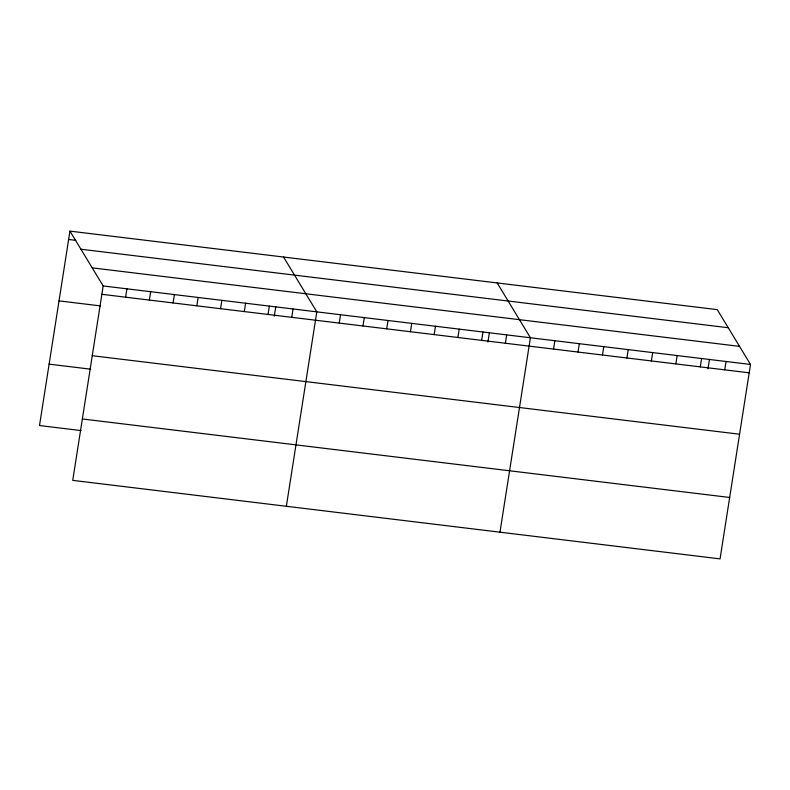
<?xml version="1.0" encoding="UTF-8"?>
<svg xmlns="http://www.w3.org/2000/svg" width="790" height="790" viewBox="0 0 790 790"><rect width="100%" height="100%" fill="white"/><g stroke="black" fill="none" stroke-linecap="round" stroke-linejoin="round"><path stroke-width="1.19" d="M69.945 231.124L103.184 285.95L72.739 480.369L720.055 558.876L750.5 364.457L717.261 309.631L69.945 231.124L39.5 425.543L81.034 430.58M125.61 297.188L126.923 288.834M149.35 300.062L150.653 291.707M173.079 302.945L174.393 294.591M196.819 305.819L198.122 297.465M220.548 308.702L221.862 300.348M244.288 311.576L245.591 303.222M268.027 314.459L269.331 306.105M274.298 316.158L275.779 306.718M291.757 317.333L293.07 308.979M286.355 506.281L316.8 311.862L283.561 257.036M339.226 323.09L340.539 314.736M362.966 325.974L364.269 317.62M386.695 328.847L388.009 320.493M410.435 331.731L411.738 323.377M434.164 334.604L435.478 326.25M457.904 337.488L459.207 329.134M481.633 340.362L482.947 332.007M487.914 342.07L489.395 332.62M505.373 343.245L506.676 334.891M499.971 532.183L530.416 337.765L497.167 282.938M553.563 349.091L554.866 340.727M578.013 352.054L579.317 343.699M602.464 355.016L603.777 346.662M626.924 357.988L628.228 349.624M651.375 360.951L652.688 352.597M675.825 363.913L677.139 355.559M700.286 366.876L701.589 358.522M707.998 368.752L709.479 359.312M724.736 369.848L726.05 361.494M68.641 239.479L75.761 240.348M80.916 249.215L728.232 327.722M92.213 267.859L739.529 346.366M103.184 285.95L750.5 364.457M101.88 294.305L749.197 372.811M59.023 300.881L100.557 305.918M92.262 355.707L739.578 434.214M49.118 364.141L90.653 369.177M82.358 418.967L729.674 497.473"/></g></svg>
